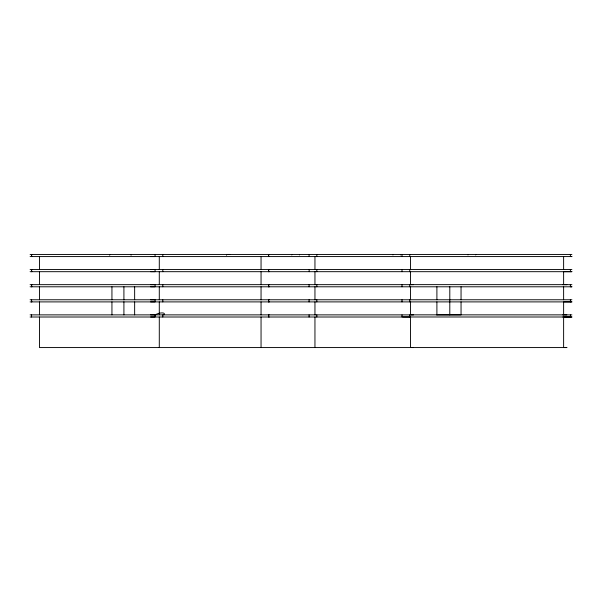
<?xml version="1.0" encoding="UTF-8"?>
<svg xmlns="http://www.w3.org/2000/svg" width="602" height="602" viewBox="0 0 602 602"><rect width="100%" height="100%" fill="white"/><g stroke="black" fill="none" stroke-linecap="round" stroke-linejoin="round"><path stroke-width="0.9" d="M570.862 271.69L563.622 271.69L563.622 284.656M570.862 301.903L563.622 301.903L563.622 314.869M562.802 317.006L570.478 317.006M229.768 254.435L226.472 254.443L226.472 254.977M309.277 271.69L309.082 269.553M30.1 254.443L571.9 254.443M570.997 256.572L571.892 256.572M30.1 256.58L571.847 256.572M30.1 269.553L571.9 269.553M30.1 271.69L571.87 271.683M571.26 271.683L571.847 271.683M566.851 284.656L410.466 284.633L410.466 271.69M30.1 284.656L413.499 284.656M562.915 284.656L571.9 284.656M571.892 286.793L570.372 286.785L570.372 284.656M30.1 286.793L571.847 286.793M30.1 299.766L571.9 299.766M571.892 301.895L30.1 301.903M571.464 301.895L571.847 301.895M566.851 314.869L410.466 314.846L410.466 301.903M30.1 314.876L413.499 314.876M436.796 314.876L461.049 314.876L461.049 301.88M562.802 314.876L571.9 314.876M402.806 316.983L571.892 317.006M30.1 317.006L410.466 317.006L410.466 347.55L413.499 347.565M571.847 317.006L563.622 317.006L563.622 347.565L566.851 347.565L39.469 347.565L39.469 317.006M269.199 256.58L268.612 256.58L268.612 254.443M150.613 256.572L155.06 256.58L155.06 254.443M269.199 269.553L268.612 269.553L268.612 271.683L269.199 271.683M150.613 269.545L155.06 269.553L155.06 271.69L150.613 271.675M269.199 284.656L268.612 284.656L268.612 286.793L269.199 286.793M150.613 284.648L155.06 284.656L155.06 286.793L150.613 286.785M269.199 299.766L268.612 299.766L268.612 301.903L269.199 301.903M150.613 299.758L155.06 299.766L155.06 301.903L150.613 301.895M269.199 314.876L268.612 314.869L268.612 317.006L269.199 317.006M150.613 314.861L155.06 314.876L155.06 317.006L150.613 316.998M570.372 254.443L570.41 256.58M570.372 269.553L570.41 271.69M570.372 299.766L570.41 301.903M570.41 314.876L570.372 317.006M563.622 256.58L563.622 269.545M563.622 286.793L563.622 299.758M475.746 254.443L475.746 254.977M468.002 254.443L468.002 254.977M461.049 286.793L461.049 299.743M449.799 286.793L449.799 314.876M436.901 286.793L436.901 299.743M436.901 301.88L436.901 314.876M410.466 256.58L410.466 269.523M410.466 286.793L410.466 299.736M409.759 254.443L409.759 256.55M409.759 269.553L409.759 271.66M409.759 284.656L409.759 286.763M409.759 299.766L409.759 301.873M409.759 314.876L409.759 316.983M402.008 254.443L402.008 256.58M402.008 269.553L402.008 271.69M402.008 284.656L402.008 286.793M402.008 299.766L402.008 301.903M402.008 314.876L402.008 317.006M400.691 254.443L400.691 254.977M392.948 254.443L392.948 254.977M316.825 254.443L316.825 256.58M316.825 269.553L316.825 271.69M316.825 284.656L316.825 286.793M316.825 299.766L316.825 301.903M316.825 314.876L316.825 317.006M314.951 256.58L314.951 269.553M314.951 271.69L314.951 284.656M314.951 286.793L314.951 299.766M314.951 301.903L314.951 314.876M314.951 317.006L314.951 347.565M309.082 254.443L309.082 256.58M309.082 284.656L309.082 286.793M309.082 299.766L309.082 301.903M309.082 314.876L309.082 317.006M299.563 254.443L299.563 254.977M291.82 254.443L291.82 254.977M268.853 254.443L268.853 254.977M268.853 256.181L268.853 256.58M268.853 269.553L268.853 269.952M268.853 271.148L268.853 271.683M268.853 284.656L268.853 285.055M268.853 286.259L268.853 286.793M268.853 301.369L268.853 301.903M261.05 256.58L261.05 269.553M261.05 271.683L261.05 284.656M261.05 286.793L261.05 299.766M261.05 301.903L261.05 314.876M261.05 317.006L261.05 347.565M226.706 254.443L226.706 254.977M162.803 254.443L162.803 256.58M162.803 269.553L162.803 271.69M162.803 284.656L162.803 286.793M162.803 299.766L162.803 301.903M162.803 314.876L162.803 317.006M159.289 256.572L159.289 269.545M159.289 271.675L159.289 284.648M159.289 286.785L159.289 299.758M159.289 301.895L159.289 314.869M159.289 316.998L159.289 347.557M134.645 286.785L134.645 299.758M134.645 301.895L134.645 314.869M131.176 254.443L131.176 254.977M130.935 254.443L130.935 254.977M123.914 286.793L123.914 299.894M123.914 301.768L123.914 314.869M111.942 286.793L111.942 299.758M111.942 301.895L111.942 314.869M109.85 254.443L109.85 254.977M109.609 254.443L109.609 254.977M39.469 256.58L39.469 269.553M39.469 271.69L39.469 284.656M39.469 286.793L39.469 299.766M39.469 301.903L39.469 314.876M31.823 254.443L31.823 254.977M31.823 256.181L31.823 256.58M31.823 269.553L31.823 269.952M31.823 271.156L31.823 271.69M31.823 284.656L31.823 285.062M31.823 286.259L31.823 286.793M31.823 301.233L31.823 301.903M31.582 254.443L31.582 256.58M31.582 269.553L31.582 271.69M31.582 284.656L31.582 286.793M31.582 299.766L31.582 301.903M31.582 314.876L31.582 317.006M155.181 314.884A5.433 1.798 -15.5 0 1 161.998 312.905A5.433 1.798 -15.5 0 1 163.864 314.793"/></g></svg>
